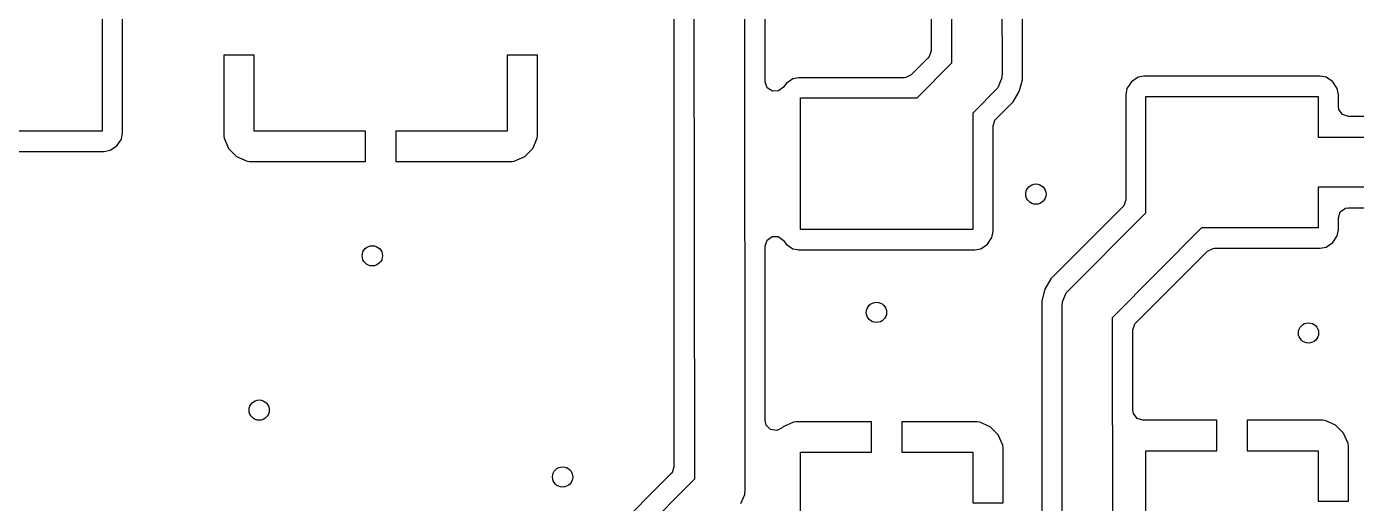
# Model space of a CAD drawing. Extents: x 5.29 to 6.87, y -4.43 to -2.85.
# Drawn here: x 5.786 to 6.303, y -3.408 to -3.222 of the extents above; entities that cross this region are included whole.
import ezdxf

# ---------------------------------------------------------------- set-up
doc = ezdxf.new("R2010")
doc.units = 0
doc.header["$MEASUREMENT"] = 0
doc.layers.add('BLACK', color=7, linetype='CONTINUOUS')

msp = doc.modelspace()

# ---------------------------------------------------------------- linework, layer by layer
at = {"layer": 'BLACK', "linetype": 'CONTINUOUS'}
for p, q in [((6.04586, -3.39825), (6.04569, -3.1985)), ((6.06519, -3.1985), (6.06535, -3.4005)), ((6.14584, -3.23648), (6.14575, -3.1985)), ((6.16525, -3.1985), (6.16535, -3.24071)), ((5.81548, -3.20053), (5.81548, -3.26302)), ((5.82338, -3.23349), (5.82338, -3.20553)), ((6.03778, -3.2103), (6.03778, -3.39354)), ((6.07325, -3.24371), (6.07325, -3.2103)), ((6.13778, -3.2103), (6.13778, -3.23175)), ((6.17325, -3.24304), (6.17325, -3.2103)), ((5.82338, -3.2638), (5.82338, -3.23349)), ((5.87454, -3.23349), (5.86273, -3.23349)), ((5.86273, -3.23349), (5.86273, -3.23349)), ((5.86273, -3.23349), (5.86273, -3.26478)), ((5.87454, -3.26302), (5.87454, -3.23349)), ((5.98478, -3.23349), (5.97296, -3.23349)), ((5.97296, -3.23349), (5.97296, -3.26302)), ((5.98478, -3.26478), (5.98478, -3.23349)), ((5.98478, -3.23349), (5.98478, -3.23349)), ((6.13663, -3.2345), (6.13005, -3.24108)), ((6.1323, -3.25012), (6.14584, -3.23648)), ((6.13703, -3.23404), (6.13663, -3.2345)), ((6.13778, -3.23175), (6.13703, -3.23404)), ((6.13005, -3.24108), (6.12791, -3.24218)), ((6.16535, -3.24071), (6.16517, -3.24263)), ((6.22053, -3.24159), (6.21823, -3.24205)), ((6.28902, -3.24159), (6.22053, -3.24159)), ((6.22053, -3.24159), (6.22053, -3.24159)), ((6.22053, -3.24159), (6.22053, -3.24159)), ((6.29132, -3.24205), (6.28902, -3.24159)), ((6.28902, -3.24159), (6.28902, -3.24159)), ((6.07325, -3.24387), (6.07325, -3.24371)), ((6.07408, -3.24613), (6.07325, -3.24387)), ((6.07609, -3.24746), (6.07408, -3.24613)), ((6.08039, -3.24588), (6.07849, -3.24737)), ((6.08136, -3.24443), (6.08039, -3.24588)), ((6.08397, -3.24268), (6.08136, -3.24443)), ((6.08136, -3.24443), (6.08136, -3.24443)), ((6.08627, -3.24222), (6.08397, -3.24268)), ((6.08397, -3.24268), (6.08397, -3.24268)), ((6.1273, -3.24222), (6.08627, -3.24222)), ((6.08627, -3.24222), (6.08627, -3.24222)), ((6.08627, -3.24222), (6.08627, -3.24222)), ((6.12791, -3.24218), (6.1273, -3.24222)), ((6.1637, -3.24618), (6.15398, -3.25597)), ((6.16465, -3.24387), (6.1637, -3.24618)), ((6.16517, -3.24263), (6.16465, -3.24387)), ((6.17204, -3.24755), (6.17288, -3.24443)), ((6.17288, -3.24443), (6.17325, -3.24304)), ((6.21388, -3.2464), (6.21342, -3.24871)), ((6.21562, -3.24379), (6.21388, -3.2464)), ((6.21388, -3.2464), (6.21388, -3.2464)), ((6.21823, -3.24205), (6.21562, -3.24379)), ((6.21562, -3.24379), (6.21562, -3.24379)), ((6.21823, -3.24205), (6.21823, -3.24205)), ((6.29381, -3.24371), (6.29132, -3.24205)), ((6.29132, -3.24205), (6.29132, -3.24205)), ((6.29132, -3.24205), (6.29132, -3.24205)), ((6.29132, -3.24205), (6.29132, -3.24205)), ((6.29393, -3.24379), (6.29381, -3.24371)), ((6.29568, -3.2464), (6.29393, -3.24379)), ((6.2959, -3.24755), (6.29568, -3.2464)), ((6.07849, -3.24737), (6.07609, -3.24746)), ((6.08705, -3.3013), (6.08705, -3.25012)), ((6.08705, -3.25012), (6.1323, -3.25012)), ((6.16557, -3.25573), (6.1697, -3.2516)), ((6.1697, -3.2516), (6.17204, -3.24755)), ((6.21342, -3.24871), (6.21342, -3.24871)), ((6.21342, -3.24871), (6.21342, -3.28974)), ((6.22131, -3.29474), (6.22131, -3.24948)), ((6.22131, -3.24948), (6.28824, -3.24948)), ((6.28824, -3.24948), (6.28824, -3.26535)), ((6.29613, -3.24871), (6.2959, -3.24755)), ((6.29613, -3.25344), (6.29613, -3.24871)), ((6.29613, -3.24871), (6.29613, -3.24871)), ((6.15398, -3.25597), (6.15398, -3.3013)), ((6.16301, -3.25829), (6.16557, -3.25573)), ((6.29632, -3.25464), (6.29613, -3.25344)), ((6.29774, -3.25659), (6.29632, -3.25464)), ((6.30003, -3.25734), (6.29774, -3.25659)), ((6.33388, -3.25734), (6.30003, -3.25734)), ((6.16187, -3.26105), (6.16261, -3.25876)), ((6.16187, -3.30208), (6.16187, -3.26105)), ((6.16261, -3.25876), (6.16301, -3.25829)), ((5.81548, -3.26302), (5.71706, -3.26302)), ((5.82118, -3.26871), (5.82292, -3.2661)), ((5.82292, -3.2661), (5.82338, -3.2638)), ((5.86273, -3.26478), (5.86284, -3.26577)), ((5.86284, -3.26577), (5.86463, -3.26981)), ((5.91785, -3.26302), (5.87454, -3.26302)), ((5.91785, -3.27483), (5.91785, -3.26302)), ((5.97296, -3.26302), (5.92966, -3.26302)), ((5.92966, -3.26302), (5.92966, -3.27483)), ((5.98288, -3.26981), (5.98466, -3.26577)), ((5.98466, -3.26577), (5.98478, -3.26478)), ((5.98478, -3.26478), (5.98478, -3.26478)), ((6.28824, -3.26535), (6.34498, -3.26524)), ((5.71628, -3.27091), (5.81626, -3.27091)), ((5.81626, -3.27091), (5.81856, -3.27045)), ((5.81626, -3.27091), (5.81626, -3.27091)), ((5.81856, -3.27045), (5.82118, -3.26871)), ((5.86463, -3.26981), (5.86775, -3.27293)), ((5.97975, -3.27293), (5.98288, -3.26981)), ((5.86775, -3.27293), (5.87179, -3.27472)), ((5.87179, -3.27472), (5.87278, -3.27483)), ((5.87278, -3.27483), (5.91785, -3.27483)), ((5.91785, -3.27483), (5.91785, -3.27483)), ((5.92966, -3.27483), (5.92966, -3.27483)), ((5.92966, -3.27483), (5.97473, -3.27483)), ((5.97473, -3.27483), (5.97572, -3.27472)), ((5.97473, -3.27483), (5.97473, -3.27483)), ((5.97572, -3.27472), (5.97975, -3.27293)), ((6.35086, -3.28473), (6.28824, -3.28485)), ((6.28824, -3.28485), (6.28824, -3.30066)), ((6.21228, -3.29249), (6.18432, -3.32045)), ((6.21267, -3.29203), (6.21228, -3.29249)), ((6.21342, -3.28974), (6.21267, -3.29203)), ((6.29688, -3.29442), (6.29883, -3.293)), ((6.29883, -3.293), (6.30003, -3.29281)), ((6.30003, -3.29281), (6.35128, -3.29281)), ((6.19034, -3.32586), (6.22131, -3.29474)), ((6.29613, -3.29671), (6.29688, -3.29442)), ((6.29613, -3.30144), (6.29613, -3.29671)), ((6.15398, -3.3013), (6.08705, -3.3013)), ((6.16141, -3.30438), (6.16187, -3.30208)), ((6.24293, -3.30066), (6.20817, -3.33558)), ((6.28824, -3.30066), (6.24293, -3.30066)), ((6.29393, -3.30636), (6.29568, -3.30374)), ((6.29568, -3.30374), (6.29613, -3.30144)), ((6.07325, -3.3077), (6.07399, -3.30541)), ((6.07325, -3.3756), (6.07325, -3.3077)), ((6.07399, -3.30541), (6.07594, -3.304)), ((6.07594, -3.304), (6.07835, -3.304)), ((6.07835, -3.304), (6.0803, -3.30541)), ((6.0803, -3.30541), (6.08039, -3.30554)), ((6.08039, -3.30554), (6.08136, -3.30699)), ((6.08136, -3.30699), (6.08136, -3.30699)), ((6.08136, -3.30699), (6.08136, -3.30699)), ((6.08136, -3.30699), (6.08397, -3.30873)), ((6.08397, -3.30873), (6.08572, -3.30908)), ((6.08572, -3.30908), (6.08627, -3.30919)), ((6.15475, -3.30919), (6.15706, -3.30873)), ((6.15706, -3.30873), (6.15967, -3.30699)), ((6.15967, -3.30699), (6.16141, -3.30438)), ((6.24523, -3.3097), (6.24738, -3.30861)), ((6.24738, -3.30861), (6.24799, -3.30856)), ((6.24799, -3.30856), (6.28902, -3.30856)), ((6.28902, -3.30856), (6.29132, -3.3081)), ((6.28902, -3.30856), (6.28902, -3.30856)), ((6.29132, -3.3081), (6.29393, -3.30636)), ((6.08627, -3.30919), (6.08627, -3.30919)), ((6.08627, -3.30919), (6.08627, -3.30919)), ((6.08627, -3.30919), (6.08627, -3.30919)), ((6.08627, -3.30919), (6.15475, -3.30919)), ((6.15475, -3.30919), (6.15475, -3.30919)), ((6.23069, -3.32424), (6.24523, -3.3097)), ((6.18198, -3.32449), (6.18078, -3.329)), ((6.18432, -3.32045), (6.18198, -3.32449)), ((6.18198, -3.32449), (6.18198, -3.32449)), ((6.18198, -3.32449), (6.18198, -3.32449)), ((6.21739, -3.33754), (6.23069, -3.32424)), ((6.18078, -3.329), (6.18078, -3.50184)), ((6.18867, -3.33134), (6.18886, -3.32942)), ((6.18886, -3.32942), (6.19033, -3.32587)), ((6.19033, -3.32587), (6.19034, -3.32586)), ((6.18886, -3.50142), (6.18867, -3.33134)), ((6.20817, -3.33558), (6.20835, -3.49567)), ((6.21625, -3.3403), (6.21699, -3.33801)), ((6.21699, -3.33801), (6.21739, -3.33754)), ((6.21625, -3.34941), (6.21625, -3.3403)), ((6.21625, -3.37157), (6.21625, -3.34941)), ((6.07367, -3.37737), (6.07325, -3.3756)), ((6.0843, -3.37622), (6.08026, -3.378)), ((6.08528, -3.3761), (6.0843, -3.37622)), ((6.11461, -3.3761), (6.08528, -3.3761)), ((6.08528, -3.3761), (6.08528, -3.3761)), ((6.11461, -3.38791), (6.11461, -3.3761)), ((6.11461, -3.3761), (6.11461, -3.3761)), ((6.15574, -3.3761), (6.12642, -3.3761)), ((6.12642, -3.3761), (6.12642, -3.3761)), ((6.12642, -3.3761), (6.12642, -3.38791)), ((6.15673, -3.37622), (6.15574, -3.3761)), ((6.16077, -3.378), (6.15673, -3.37622)), ((6.21644, -3.37277), (6.21625, -3.37157)), ((6.21785, -3.37472), (6.21644, -3.37277)), ((6.22015, -3.37547), (6.21785, -3.37472)), ((6.24887, -3.37547), (6.22015, -3.37547)), ((6.24887, -3.38728), (6.24887, -3.37547)), ((6.24887, -3.37547), (6.24887, -3.37547)), ((6.29, -3.37547), (6.26068, -3.37547)), ((6.26068, -3.37547), (6.26068, -3.37547)), ((6.26068, -3.37547), (6.26068, -3.38728)), ((6.29099, -3.37558), (6.29, -3.37547)), ((6.29503, -3.37737), (6.29099, -3.37558)), ((6.07538, -3.37907), (6.07367, -3.37737)), ((6.07776, -3.37945), (6.07538, -3.37907)), ((6.0799, -3.37836), (6.07776, -3.37945)), ((6.08026, -3.378), (6.0799, -3.37836)), ((6.16389, -3.38112), (6.16077, -3.378)), ((6.16567, -3.38516), (6.16389, -3.38112)), ((6.29815, -3.38049), (6.29503, -3.37737)), ((6.29994, -3.38453), (6.29815, -3.38049)), ((6.16579, -3.38615), (6.16567, -3.38516)), ((6.16579, -3.4076), (6.16579, -3.38615)), ((6.16579, -3.38615), (6.16579, -3.38615)), ((6.30005, -3.38552), (6.29994, -3.38453)), ((6.30005, -3.40696), (6.30005, -3.38552)), ((6.30005, -3.38552), (6.30005, -3.38552)), ((6.08705, -3.43909), (6.08705, -3.38791)), ((6.08705, -3.38791), (6.11461, -3.38791)), ((6.12642, -3.38791), (6.15398, -3.38791)), ((6.15398, -3.38791), (6.15398, -3.4076)), ((6.22131, -3.43846), (6.22131, -3.38728)), ((6.22131, -3.38728), (6.24887, -3.38728)), ((6.26068, -3.38728), (6.28824, -3.38728)), ((6.28824, -3.38728), (6.28824, -3.40696)), ((6.03663, -3.3963), (5.90402, -3.52891)), ((6.03703, -3.39583), (6.03663, -3.3963)), ((6.03778, -3.39354), (6.03703, -3.39583)), ((5.90631, -3.53804), (6.04586, -3.39825)), ((6.06535, -3.4005), (6.06529, -3.40116)), ((6.06529, -3.40116), (6.06535, -3.4025)), ((6.06517, -3.40442), (6.0637, -3.40797)), ((6.06535, -3.4025), (6.06517, -3.40442)), ((6.06517, -3.40442), (6.06517, -3.40442)), ((6.28824, -3.40696), (6.30005, -3.40696)), ((6.30005, -3.40696), (6.30005, -3.40696)), ((6.15398, -3.4076), (6.16579, -3.4076)), ((6.16579, -3.4076), (6.16579, -3.4076))]:
    msp.add_line(p, q, dxfattribs=at)
at = {"layer": 'BLACK'}
for centre in [(6.17851, -3.2875), (5.92051, -3.3115), (6.11651, -3.3335), (6.28451, -3.3415), (5.87651, -3.3715), (5.99451, -3.3975)]:
    msp.add_circle(centre, 0.00394, dxfattribs=at)

doc.saveas('drawing.dxf')
